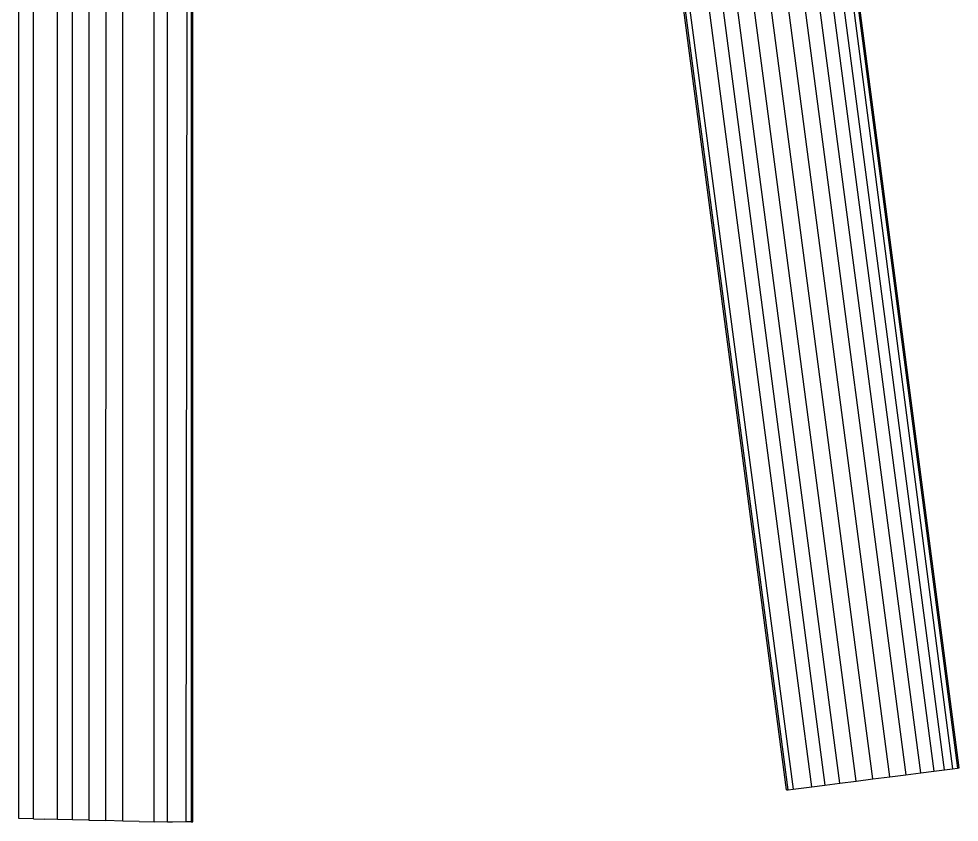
# Model space of a CAD drawing. Header units: inches. Extents: x 3324238 to 135265466, y -1036581 to 20094598.
# Drawn here: x 3354734.334 to 3354735.436, y -519093.375 to -519092.434 of the extents above; entities that cross this region are included whole.
import ezdxf

# ---------------------------------------------------------------- set-up
doc = ezdxf.new("R2010")
doc.units = ezdxf.units.IN
doc.header["$MEASUREMENT"] = 0

msp = doc.modelspace()

# ---------------------------------------------------------------- linework, layer by layer
for p, q in [((3354735.3152, -519093.3267, 0.0027), (3354735.0844, -519091.5755, 0.0027)), ((3354735.3349, -519093.3241, 0.0027), (3354735.1033, -519091.5668, 0.0027)), ((3354735.3547, -519093.3216, 0.0027), (3354735.1247, -519091.5768, 0.0027)), ((3354735.1453, -519091.5865, 0.0027), (3354735.3736, -519093.3192, 0.0027)), ((3354735.419, -519093.3134, 0.0027), (3354735.1916, -519091.5875, 0.0027)), ((3354735.2962, -519093.3291, 0.0027), (3354735.0672, -519091.5915, 0.0027)), ((3354735.3911, -519093.317, 0.0027), (3354735.1642, -519091.5955, 0.0027)), ((3354735.0521, -519091.6056, 0.0027), (3354735.2787, -519093.3313, 0.0027)), ((3354735.1809, -519091.6035, 0.0027), (3354735.4065, -519093.315, 0.0027)), ((3354735.2634, -519093.3332, 0.0027), (3354735.0372, -519091.6166, 0.0027)), ((3354735.2069, -519091.6143, 0.0027), (3354735.4284, -519093.3122, 0.0027)), ((3354735.2127, -519091.6167, 0.0027), (3354735.4341, -519093.3115, 0.0027)), ((3354735.4361, -519093.3113, 0.0027), (3354735.2144, -519091.6174, 0.0027)), ((3354734.4165, -519091.6408, 0.0027), (3354734.4163, -519093.3724, 0.0027)), ((3354734.4362, -519093.3729, 0.0027), (3354734.4367, -519091.6413, 0.0027)), ((3354734.4561, -519093.3734, 0.0027), (3354734.4563, -519091.6408, 0.0027)), ((3354734.4928, -519093.3743, 0.0027), (3354734.493, -519091.6399, 0.0027)), ((3354735.2338, -519093.337, 0.0027), (3354735.0095, -519091.6356, 0.0027)), ((3354735.2357, -519093.3368, 0.0027), (3354735.0114, -519091.6347, 0.0027)), ((3354735.0159, -519091.6325, 0.0027), (3354735.2415, -519093.336, 0.0027)), ((3354734.3972, -519093.3719, 0.0027), (3354734.3974, -519091.6459, 0.0027)), ((3354734.5083, -519093.3746, 0.0027), (3354734.5085, -519091.6464, 0.0027)), ((3354734.3795, -519093.3715, 0.0027), (3354734.3797, -519091.6571, 0.0027)), ((3354734.5304, -519093.3744, 0.0027), (3354734.5322, -519091.6628, 0.0027)), ((3354734.3514, -519093.3708, 0.0027), (3354734.3516, -519091.6737, 0.0027)), ((3354734.5364, -519091.6654, 0.0027), (3354734.5362, -519093.3742, 0.0027)), ((3354734.5382, -519093.3742, 0.0027), (3354734.5383, -519091.6666, 0.0027)), ((3354734.3342, -519093.3704, 0.0027), (3354734.3344, -519091.6816, 0.0027)), ((3354735.3736, -519093.3192, 0.0027), (3354735.3911, -519093.317, 0.0027)), ((3354735.3911, -519093.317, 0.0027), (3354735.4065, -519093.315, 0.0027)), ((3354735.4065, -519093.315, 0.0027), (3354735.419, -519093.3134, 0.0027)), ((3354735.419, -519093.3134, 0.0027), (3354735.4284, -519093.3122, 0.0027)), ((3354735.4284, -519093.3122, 0.0027), (3354735.4341, -519093.3115, 0.0027)), ((3354735.4341, -519093.3115, 0.0027), (3354735.4361, -519093.3113, 0.0027)), ((3354735.2962, -519093.3291, 0.0027), (3354735.3152, -519093.3267, 0.0027)), ((3354735.3152, -519093.3267, 0.0027), (3354735.3349, -519093.3241, 0.0027)), ((3354735.3349, -519093.3241, 0.0027), (3354735.3547, -519093.3216, 0.0027)), ((3354735.3547, -519093.3216, 0.0027), (3354735.3736, -519093.3192, 0.0027)), ((3354735.2338, -519093.337, 0.0027), (3354735.2357, -519093.3368, 0.0027)), ((3354735.2357, -519093.3368, 0.0027), (3354735.2415, -519093.336, 0.0027)), ((3354735.2415, -519093.336, 0.0027), (3354735.2508, -519093.3348, 0.0027)), ((3354735.2508, -519093.3348, 0.0027), (3354735.2634, -519093.3332, 0.0027)), ((3354735.2634, -519093.3332, 0.0027), (3354735.2787, -519093.3313, 0.0027)), ((3354735.2787, -519093.3313, 0.0027), (3354735.2962, -519093.3291, 0.0027)), ((3354734.3514, -519093.3708, 0.0027), (3354734.3342, -519093.3704, 0.0027)), ((3354734.3514, -519093.3708, 0.0027), (3354734.3641, -519093.3711, 0.0027)), ((3354734.3795, -519093.3715, 0.0027), (3354734.3641, -519093.3711, 0.0027)), ((3354734.3972, -519093.3719, 0.0027), (3354734.3795, -519093.3715, 0.0027)), ((3354734.4163, -519093.3724, 0.0027), (3354734.3972, -519093.3719, 0.0027)), ((3354734.4163, -519093.3724, 0.0027), (3354734.4362, -519093.3729, 0.0027)), ((3354734.4561, -519093.3734, 0.0027), (3354734.4362, -519093.3729, 0.0027)), ((3354734.4752, -519093.3738, 0.0027), (3354734.4561, -519093.3734, 0.0027)), ((3354734.4752, -519093.3738, 0.0027), (3354734.4928, -519093.3743, 0.0027)), ((3354734.5083, -519093.3746, 0.0027), (3354734.4928, -519093.3743, 0.0027)), ((3354734.5143, -519093.3748, 0.0027), (3354734.5083, -519093.3746, 0.0027)), ((3354734.5304, -519093.3744, 0.0027), (3354734.5143, -519093.3748, 0.0027)), ((3354734.5362, -519093.3742, 0.0027), (3354734.5304, -519093.3744, 0.0027)), ((3354734.5362, -519093.3742, 0.0027), (3354734.5382, -519093.3742, 0.0027))]:
    msp.add_line(p, q)

doc.saveas('drawing.dxf')
